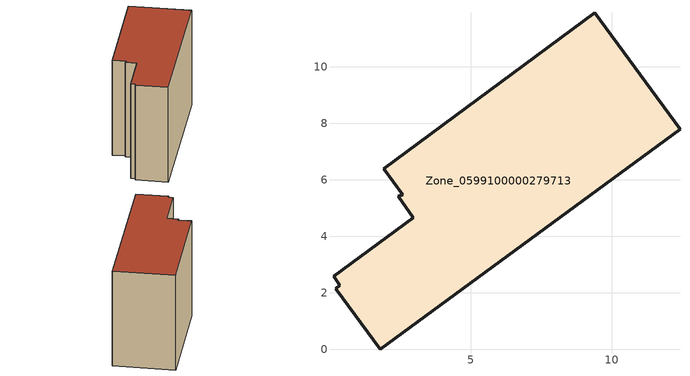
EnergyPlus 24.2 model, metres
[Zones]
Zone_0599100000279713
 floor ground (C_G): 1.81,0 0.24,2.15 0.38,2.27 0.15,2.58 2.98,4.66 2.44,5.41 2.6,5.47 1.92,6.39 9.39,11.91 12.41,7.78 z0
 wall outside (C_F): 1.81,0 12.41,7.78 9.39,11.91 1.92,6.39 2.6,5.47 2.44,5.41 2.98,4.66 0.15,2.58 0.38,2.27 0.24,2.15 1.81,0 z0:8.52
 roof outside (C_R): 0.24,2.15 1.81,0 12.41,7.78 9.39,11.91 1.92,6.39 2.6,5.47 2.44,5.41 2.98,4.66 0.15,2.58 0.38,2.27 z8.52
[BUILDING]
Pand.0599100000279713: North Axis=0; Terrain=City; Loads Convergence Tolerance Value=0.04; Temperature Convergence Tolerance Value=0.4; Solar Distribution=FullExterior; Maximum Number of Warmup Days=25; Minimum Number of Warmup Days=1
[Site:Location]
Rotterdam.The.Hague.AP_ZH_NLD Design_Conditions: Latitude=51.96; Longitude=4.45; Time Zone=1; Elevation=-4.5
[SITE:GROUNDTEMPERATURE:BUILDINGSURFACE]
18, 18, 18, 18, 18, 18, 18, 18, 18, 18, 18, 18
[MATERIAL] Thermal Absorptance=0.9; Solar Absorptance=0.7; Visible Absorptance=0.7
Name | Roughness | Thickness | Conductivity | Density | Specific Heat
G.TI.1975-1991 | MediumSmooth | 0.15 | 0.288461 | 540 | 1210
F.TI.1975-1991 | Rough | 0.3 | 0.230769 | 1920 | 840
R.TI.1975-1991 | MediumRough | 0.2 | 0.153846 | 1500 | 1000
[CONSTRUCTION]
C_G: G.TI.1975-1991
C_F: F.TI.1975-1991
C_R: R.TI.1975-1991
[ZONE]
Zone_0599100000279713: Type=1; Multiplier=1; Ceiling Height=Autocalculate; Volume=Autocalculate; Floor Area=autocalculate; Part of Total Floor Area=Yes
[ZONEINFILTRATION:DESIGNFLOWRATE]
Infil_Zone_0599100000279713: Zone or ZoneList or Space or SpaceList=Zone_0599100000279713; Schedule=AlwaysOn; Design Flow Rate Calculation Method=Flow/Area; Flow Rate per Floor Area=0.003; Constant Term Coefficient=1; Temperature Term Coefficient=0; Velocity Term Coefficient=0; Velocity Squared Term Coefficient=0
[HVACTEMPLATE:ZONE:IDEALLOADSAIRSYSTEM]
Zone_0599100000279713: Maximum Heating Supply Air Temperature=50; Minimum Cooling Supply Air Temperature=13; Maximum Heating Supply Air Humidity Ratio=0.0156; Minimum Cooling Supply Air Humidity Ratio=0.0077; Heating Limit=NoLimit; Cooling Limit=NoLimit; Dehumidification Control Type=ConstantSensibleHeatRatio; Cooling Sensible Heat Ratio=0.7; Dehumidification Setpoint=60; Humidification Control Type=None; Humidification Setpoint=30; Outdoor Air Method=None; Outdoor Air Flow Rate per Person=0.00944; Outdoor Air Flow Rate per Zone Floor Area=0; Outdoor Air Flow Rate per Zone=0; Demand Controlled Ventilation Type=None; Outdoor Air Economizer Type=NoEconomizer; Heat Recovery Type=None; Sensible Heat Recovery Effectiveness=0.7; Latent Heat Recovery Effectiveness=0.65
[ZONECONTROL:THERMOSTAT]
ThermostatControl_Zone_0599100000279713: Zone or ZoneList=Zone_0599100000279713; Control Type Schedule=DualSetpointControlType; Control 1=Thermostat_Zone_0599100000279713; Temperature Difference Between Cutout And Setpoint=0
[THERMOSTATSETPOINT:DUALSETPOINT]
Thermostat_Zone_0599100000279713: Heating Setpoint Temperature Schedule=HeatingSetpoint_Zone_0599100000279713; Cooling Setpoint Temperature Schedule=CoolingSetpoint_Zone_0599100000279713
[SCHEDULE:COMPACT]
HeatingSetpoint_Zone_0599100000279713: Through: 12/31, For: AllDays, Until: 24:00, 21
CoolingSetpoint_Zone_0599100000279713: Through: 12/31, For: AllDays, Until: 24:00, 24
DualSetpointControlType: Through: 12/31, For: AllDays, Until: 24:00, 4
AlwaysOn: Through: 12/31, For: AllDays, Until: 24:00, 1
